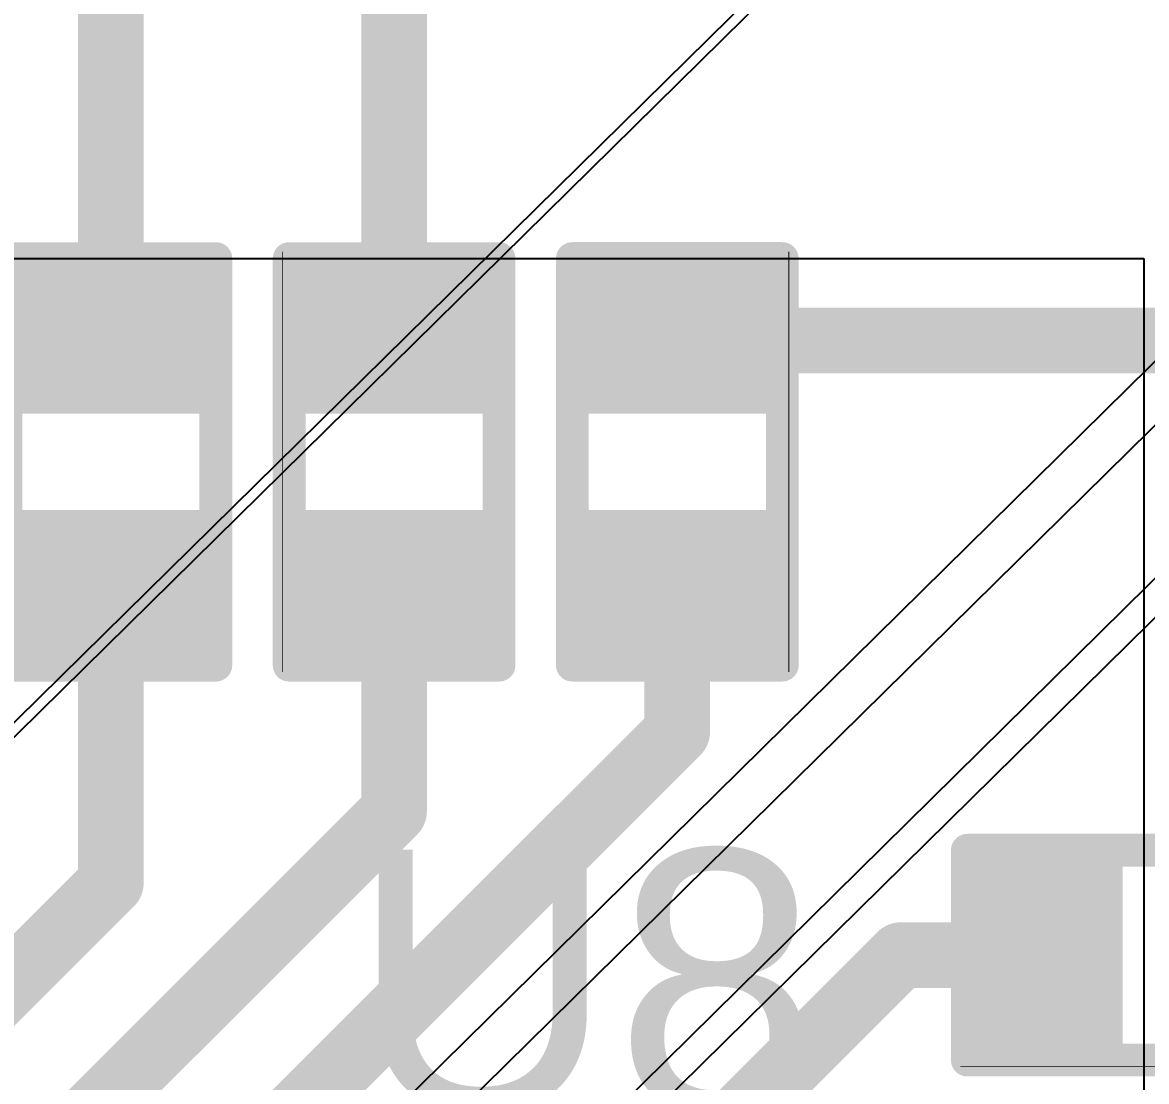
# Model space of a CAD drawing. Header units: inches. Extents: x -5 to 5328, y -4 to 5281.
# Drawn here: x 14.166 to 18.519, y 45.916 to 50.018 of the extents above; entities that cross this region are included whole.
import ezdxf

# ---------------------------------------------------------------- set-up
doc = ezdxf.new("R2010")
doc.units = ezdxf.units.IN
for name, color, linetype in [('Bottom Layer', 5, 'Continuous'), ('Top Layer', 1, 'Continuous'), ('Top Overlay', 2, 'Continuous'), ('Top Paste', 8, 'Continuous'), ('Top Solder', 216, 'Continuous')]:
    doc.layers.add(name, color=color, linetype=linetype)
doc.styles.add('Arial', font='', dxfattribs={"height": 0.2})
doc.styles.get('Arial').set_extended_font_data('Arial')

# ---------------------------------------------------------------- blocks, each defined once
blk = doc.blocks.new('28_UFQFPN__4_4__7')
at = {"layer": 'Top Solder'}
for p in [(-1.7387697, 1.71122848), (-1.58877, -1.2887706), (-1.2887706, -1.58877), (-1.2887706, 2.21123002), (1.71122848, 2.21123002), (2.21123002, 1.71122848)]:
    blk.add_line(p, (5314.12339256, 5237.764111699999), dxfattribs=at)
blk = doc.blocks.new('R___0402_40')
at = {"layer": 'Top Layer'}
for points in [[(-0.6985, -0.3175), (-0.6985, 0.3174999999999999), (-0.2413000000000001, 0.3175), (-0.2412999999999999, -0.3174999999999999)], [(0.2413000000000001, -0.3175), (0.2412999999999999, 0.3174999999999999), (0.6985, 0.3175), (0.6985, -0.3174999999999999)]]:
    blk.add_hatch(color=1, dxfattribs=at).paths.add_polyline_path(points)
at = {"layer": 'Top Paste'}
for points in [[(-0.6985, -0.3175), (-0.6985, 0.3174999999999999), (-0.2413000000000001, 0.3175), (-0.2412999999999999, -0.3174999999999999)], [(0.2413000000000001, -0.3175), (0.2412999999999999, 0.3174999999999999), (0.6985, 0.3175), (0.6985, -0.3174999999999999)]]:
    blk.add_hatch(color=8, dxfattribs=at).paths.add_polyline_path(points)
at = {"layer": 'Top Solder'}
for points in [[(-0.75350116, -0.3725011600000001), (-0.75350116, 0.3725011599999999), (-0.18629884, 0.3725011600000001), (-0.1862988399999999, -0.3725011599999999)], [(0.18629884, -0.3725011600000001), (0.1862988399999999, 0.3725011599999999), (0.75350116, 0.3725011600000001), (0.75350116, -0.3725011599999999)]]:
    blk.add_hatch(color=216, dxfattribs=at).paths.add_polyline_path(points)
at = {"layer": 'Top Overlay'}
for points in [[(-0.7874, -0.4064, 0.127, 0.127, 0), (-0.7874, 0.4064, 0.127, 0.127, 0)], [(0.7874, 0.4064, 0.127, 0.127, 0), (-0.7874, 0.4064, 0.127, 0.127, 0)], [(0.7874, -0.4064, 0.127, 0.127, 0), (0.7874, 0.4064, 0.127, 0.127, 0)], [(0.7874, -0.4064, 0.127, 0.127, 0), (-0.7874, -0.4064, 0.127, 0.127, 0)], [(0.8128, -0.4318, 0.0032258, 0.0032258, 0), (-0.8128, -0.4318, 0.0032258, 0.0032258, 0)]]:
    blk.add_lwpolyline(points, format="xyseb", dxfattribs=at)
for points in [[(-0.8191499999999999, 0.4064, 0.0635, 0.0635, 1), (-0.7556499999999999, 0.4064, 0.0635, 0.0635, 1)], [(-0.8191499999999999, 0.4064, 0.0635, 0.0635, 1), (-0.7556499999999999, 0.4064, 0.0635, 0.0635, 1)], [(0.7556499999999999, 0.4064, 0.0635, 0.0635, 1), (0.8191499999999999, 0.4064, 0.0635, 0.0635, 1)], [(0.7556499999999999, 0.4064, 0.0635, 0.0635, 1), (0.8191499999999999, 0.4064, 0.0635, 0.0635, 1)], [(-0.8191499999999999, -0.4064, 0.0635, 0.0635, 1), (-0.7556499999999999, -0.4064, 0.0635, 0.0635, 1)], [(-0.8191499999999999, -0.4064, 0.0635, 0.0635, 1), (-0.7556499999999999, -0.4064, 0.0635, 0.0635, 1)], [(0.7556499999999999, -0.4064, 0.0635, 0.0635, 1), (0.8191499999999999, -0.4064, 0.0635, 0.0635, 1)], [(0.7556499999999999, -0.4064, 0.0635, 0.0635, 1), (0.8191499999999999, -0.4064, 0.0635, 0.0635, 1)], [(-0.81360518, -0.4318, 0.0016129, 0.0016129, 1), (-0.8119948199999999, -0.4318, 0.0016129, 0.0016129, 1)], [(0.8119948199999999, -0.4318, 0.0016129, 0.0016129, 1), (0.81360518, -0.4318, 0.0016129, 0.0016129, 1)]]:
    blk.add_lwpolyline(points, format="xyseb", close=True, dxfattribs=at)
blk = doc.blocks.new('R___0402_41')
at = {"layer": 'Top Layer'}
for points in [[(-0.6985, -0.3175), (-0.6985, 0.3175), (-0.2412999999999999, 0.3175), (-0.2413, -0.3175)], [(0.2412999999999999, -0.3175), (0.2413, 0.3175), (0.6985, 0.3175), (0.6985, -0.3175)]]:
    blk.add_hatch(color=1, dxfattribs=at).paths.add_polyline_path(points)
at = {"layer": 'Top Paste'}
for points in [[(-0.6985, -0.3175), (-0.6985, 0.3175), (-0.2412999999999999, 0.3175), (-0.2413, -0.3175)], [(0.2412999999999999, -0.3175), (0.2413, 0.3175), (0.6985, 0.3175), (0.6985, -0.3175)]]:
    blk.add_hatch(color=8, dxfattribs=at).paths.add_polyline_path(points)
at = {"layer": 'Top Solder'}
for points in [[(-0.75350116, -0.37250116), (-0.75350116, 0.37250116), (-0.1862988399999999, 0.37250116), (-0.18629884, -0.37250116)], [(0.1862988399999999, -0.37250116), (0.18629884, 0.37250116), (0.75350116, 0.37250116), (0.75350116, -0.37250116)]]:
    blk.add_hatch(color=216, dxfattribs=at).paths.add_polyline_path(points)
at = {"layer": 'Top Overlay'}
for points in [[(-0.7874, 0.4064, 0.127, 0.127, 0), (-0.7874, -0.4064, 0.127, 0.127, 0)], [(-0.7874, 0.4064, 0.127, 0.127, 0), (0.7874, 0.4064, 0.127, 0.127, 0)], [(0.7874, 0.4064, 0.127, 0.127, 0), (0.7874, -0.4064, 0.127, 0.127, 0)], [(-0.7874, -0.4064, 0.127, 0.127, 0), (0.7874, -0.4064, 0.127, 0.127, 0)], [(-0.8128, -0.4318, 0.0032258, 0.0032258, 0), (0.8128, -0.4318, 0.0032258, 0.0032258, 0)]]:
    blk.add_lwpolyline(points, format="xyseb", dxfattribs=at)
for points in [[(-0.8191499999999999, 0.4064, 0.0635, 0.0635, 1), (-0.7556499999999999, 0.4064, 0.0635, 0.0635, 1)], [(-0.8191499999999999, 0.4064, 0.0635, 0.0635, 1), (-0.7556499999999999, 0.4064, 0.0635, 0.0635, 1)], [(0.7556499999999999, 0.4064, 0.0635, 0.0635, 1), (0.8191499999999999, 0.4064, 0.0635, 0.0635, 1)], [(0.7556499999999999, 0.4064, 0.0635, 0.0635, 1), (0.8191499999999999, 0.4064, 0.0635, 0.0635, 1)], [(-0.8191499999999999, -0.4064, 0.0635, 0.0635, 1), (-0.7556499999999999, -0.4064, 0.0635, 0.0635, 1)], [(-0.8191499999999999, -0.4064, 0.0635, 0.0635, 1), (-0.7556499999999999, -0.4064, 0.0635, 0.0635, 1)], [(0.7556499999999999, -0.4064, 0.0635, 0.0635, 1), (0.8191499999999999, -0.4064, 0.0635, 0.0635, 1)], [(0.7556499999999999, -0.4064, 0.0635, 0.0635, 1), (0.8191499999999999, -0.4064, 0.0635, 0.0635, 1)], [(-0.81360518, -0.4318, 0.0016129, 0.0016129, 1), (-0.8119948199999999, -0.4318, 0.0016129, 0.0016129, 1)], [(0.8119948199999999, -0.4318, 0.0016129, 0.0016129, 1), (0.81360518, -0.4318, 0.0016129, 0.0016129, 1)]]:
    blk.add_lwpolyline(points, format="xyseb", close=True, dxfattribs=at)
blk = doc.blocks.new('R___0402_42')
at = {"layer": 'Top Layer'}
for points in [[(-0.6985, -0.3175), (-0.6985, 0.3175), (-0.2412999999999999, 0.3175), (-0.2413, -0.3175)], [(0.2412999999999999, -0.3175), (0.2413, 0.3175), (0.6985, 0.3175), (0.6985, -0.3175)]]:
    blk.add_hatch(color=1, dxfattribs=at).paths.add_polyline_path(points)
at = {"layer": 'Top Paste'}
for points in [[(-0.6985, -0.3175), (-0.6985, 0.3175), (-0.2412999999999999, 0.3175), (-0.2413, -0.3175)], [(0.2412999999999999, -0.3175), (0.2413, 0.3175), (0.6985, 0.3175), (0.6985, -0.3175)]]:
    blk.add_hatch(color=8, dxfattribs=at).paths.add_polyline_path(points)
at = {"layer": 'Top Solder'}
for points in [[(-0.75350116, -0.37250116), (-0.75350116, 0.37250116), (-0.1862988399999999, 0.37250116), (-0.18629884, -0.37250116)], [(0.1862988399999999, -0.37250116), (0.18629884, 0.37250116), (0.75350116, 0.37250116), (0.75350116, -0.37250116)]]:
    blk.add_hatch(color=216, dxfattribs=at).paths.add_polyline_path(points)
at = {"layer": 'Top Overlay'}
for points in [[(-0.7874, -0.4064, 0.127, 0.127, 0), (-0.7874, 0.4064, 0.127, 0.127, 0)], [(-0.7874, 0.4064, 0.127, 0.127, 0), (0.7874, 0.4064, 0.127, 0.127, 0)], [(0.7874, -0.4064, 0.127, 0.127, 0), (0.7874, 0.4064, 0.127, 0.127, 0)], [(-0.7874, -0.4064, 0.127, 0.127, 0), (0.7874, -0.4064, 0.127, 0.127, 0)], [(-0.8128, -0.4318, 0.0032258, 0.0032258, 0), (0.8128, -0.4318, 0.0032258, 0.0032258, 0)]]:
    blk.add_lwpolyline(points, format="xyseb", dxfattribs=at)
for points in [[(-0.8191499999999999, 0.4064, 0.0635, 0.0635, 1), (-0.7556499999999999, 0.4064, 0.0635, 0.0635, 1)], [(-0.8191499999999999, 0.4064, 0.0635, 0.0635, 1), (-0.7556499999999999, 0.4064, 0.0635, 0.0635, 1)], [(0.7556499999999999, 0.4064, 0.0635, 0.0635, 1), (0.8191499999999999, 0.4064, 0.0635, 0.0635, 1)], [(0.7556499999999999, 0.4064, 0.0635, 0.0635, 1), (0.8191499999999999, 0.4064, 0.0635, 0.0635, 1)], [(-0.8191499999999999, -0.4064, 0.0635, 0.0635, 1), (-0.7556499999999999, -0.4064, 0.0635, 0.0635, 1)], [(-0.8191499999999999, -0.4064, 0.0635, 0.0635, 1), (-0.7556499999999999, -0.4064, 0.0635, 0.0635, 1)], [(0.7556499999999999, -0.4064, 0.0635, 0.0635, 1), (0.8191499999999999, -0.4064, 0.0635, 0.0635, 1)], [(0.7556499999999999, -0.4064, 0.0635, 0.0635, 1), (0.8191499999999999, -0.4064, 0.0635, 0.0635, 1)], [(-0.81360518, -0.4318, 0.0016129, 0.0016129, 1), (-0.8119948199999999, -0.4318, 0.0016129, 0.0016129, 1)], [(0.8119948199999999, -0.4318, 0.0016129, 0.0016129, 1), (0.81360518, -0.4318, 0.0016129, 0.0016129, 1)]]:
    blk.add_lwpolyline(points, format="xyseb", close=True, dxfattribs=at)
blk = doc.blocks.new('R___0402_57')
at = {"layer": 'Top Layer'}
for points in [[(-0.6985, -0.3175), (-0.6985, 0.3174999999999999), (-0.2413000000000001, 0.3175), (-0.2412999999999999, -0.3174999999999999)], [(0.2413000000000001, -0.3175), (0.2412999999999999, 0.3174999999999999), (0.6985, 0.3175), (0.6985, -0.3174999999999999)]]:
    blk.add_hatch(color=1, dxfattribs=at).paths.add_polyline_path(points)
at = {"layer": 'Top Paste'}
for points in [[(-0.6985, -0.3175), (-0.6985, 0.3174999999999999), (-0.2413000000000001, 0.3175), (-0.2412999999999999, -0.3174999999999999)], [(0.2413000000000001, -0.3175), (0.2412999999999999, 0.3174999999999999), (0.6985, 0.3175), (0.6985, -0.3174999999999999)]]:
    blk.add_hatch(color=8, dxfattribs=at).paths.add_polyline_path(points)
at = {"layer": 'Top Solder'}
for points in [[(-0.75350116, -0.3725011600000001), (-0.75350116, 0.3725011599999999), (-0.18629884, 0.3725011600000001), (-0.1862988399999999, -0.3725011599999999)], [(0.18629884, -0.3725011600000001), (0.1862988399999999, 0.3725011599999999), (0.75350116, 0.3725011600000001), (0.75350116, -0.3725011599999999)]]:
    blk.add_hatch(color=216, dxfattribs=at).paths.add_polyline_path(points)
at = {"layer": 'Top Overlay'}
for points in [[(-0.7874, -0.4064, 0.127, 0.127, 0), (-0.7874, 0.4064, 0.127, 0.127, 0)], [(0.7874, 0.4064, 0.127, 0.127, 0), (-0.7874, 0.4064, 0.127, 0.127, 0)], [(0.7874, -0.4064, 0.127, 0.127, 0), (0.7874, 0.4064, 0.127, 0.127, 0)], [(0.7874, -0.4064, 0.127, 0.127, 0), (-0.7874, -0.4064, 0.127, 0.127, 0)], [(0.8128, -0.4318, 0.0032258, 0.0032258, 0), (-0.8128, -0.4318, 0.0032258, 0.0032258, 0)]]:
    blk.add_lwpolyline(points, format="xyseb", dxfattribs=at)
for points in [[(-0.8191499999999999, 0.4064, 0.0635, 0.0635, 1), (-0.7556499999999999, 0.4064, 0.0635, 0.0635, 1)], [(-0.8191499999999999, 0.4064, 0.0635, 0.0635, 1), (-0.7556499999999999, 0.4064, 0.0635, 0.0635, 1)], [(0.7556499999999999, 0.4064, 0.0635, 0.0635, 1), (0.8191499999999999, 0.4064, 0.0635, 0.0635, 1)], [(0.7556499999999999, 0.4064, 0.0635, 0.0635, 1), (0.8191499999999999, 0.4064, 0.0635, 0.0635, 1)], [(-0.8191499999999999, -0.4064, 0.0635, 0.0635, 1), (-0.7556499999999999, -0.4064, 0.0635, 0.0635, 1)], [(-0.8191499999999999, -0.4064, 0.0635, 0.0635, 1), (-0.7556499999999999, -0.4064, 0.0635, 0.0635, 1)], [(0.7556499999999999, -0.4064, 0.0635, 0.0635, 1), (0.8191499999999999, -0.4064, 0.0635, 0.0635, 1)], [(0.7556499999999999, -0.4064, 0.0635, 0.0635, 1), (0.8191499999999999, -0.4064, 0.0635, 0.0635, 1)], [(-0.81360518, -0.4318, 0.0016129, 0.0016129, 1), (-0.8119948199999999, -0.4318, 0.0016129, 0.0016129, 1)], [(0.8119948199999999, -0.4318, 0.0016129, 0.0016129, 1), (0.81360518, -0.4318, 0.0016129, 0.0016129, 1)]]:
    blk.add_lwpolyline(points, format="xyseb", close=True, dxfattribs=at)

msp = doc.modelspace()

# ---------------------------------------------------------------- linework, layer by layer
at = {"layer": 'Bottom Layer'}
for p, q in [((12.73813048, 49.10304377999999), (18.50871838, 49.10304377999999)), ((18.50871838, 49.10304377999999), (18.50871838, 45.69686821999999))]:
    msp.add_line(p, q, dxfattribs=at)
at = {"layer": 'Top Layer'}
for points in [[(14.50839872, 48.78554378, 0.254, 0.254, 0), (14.50839872, 50.8433705, 0.254, 0.254, 0)], [(15.60505388, 48.78565046, 0.254, 0.254, 0), (15.60505388, 50.43473022, 0.254, 0.254, 0)], [(16.70176238, 48.78565046, 0.254, 0.254, 0), (19.66708792, 48.78565046, 0.254, 0.254, 0)], [(14.50834538, 46.68422464, 0.254, 0.254, 0), (14.50834538, 47.84585046, 0.254, 0.254, 0)], [(15.60505388, 46.96233178, 0.254, 0.254, 0), (15.60505388, 47.84585046, 0.254, 0.254, 0)], [(16.70176238, 47.27022803999999, 0.254, 0.254, 0), (16.70176238, 47.84585046, 0.254, 0.254, 0)], [(14.91163642, 45.48010207999999, 0.254, 0.254, 0), (16.70176238, 47.27022803999999, 0.254, 0.254, 0)], [(14.41163742, 45.76891532, 0.254, 0.254, 0), (15.60505388, 46.96233178, 0.254, 0.254, 0)], [(13.91163588, 46.08751513999999, 0.254, 0.254, 0), (14.50834538, 46.68422464, 0.254, 0.254, 0)], [(15.7767528, 44.6149857, 0.254, 0.254, 0), (17.56687876, 46.40511166, 0.254, 0.254, 0)], [(17.56687876, 46.40511166, 0.254, 0.254, 0), (18.14250118, 46.40511166, 0.254, 0.254, 0)]]:
    msp.add_lwpolyline(points, format="xyseb", dxfattribs=at)
for points in [[(14.44489872, 48.78554378, 0.127, 0.127, 1), (14.57189872, 48.78554378, 0.127, 0.127, 1)], [(15.54155388, 48.78565046, 0.127, 0.127, 1), (15.66855388, 48.78565046, 0.127, 0.127, 1)], [(16.63826238, 48.78565046, 0.127, 0.127, 1), (16.76526238, 48.78565046, 0.127, 0.127, 1)], [(14.44484538, 47.84585046, 0.127, 0.127, 1), (14.57184538, 47.84585046, 0.127, 0.127, 1)], [(15.54155388, 47.84585046, 0.127, 0.127, 1), (15.66855388, 47.84585046, 0.127, 0.127, 1)], [(16.63826238, 47.84585046, 0.127, 0.127, 1), (16.76526238, 47.84585046, 0.127, 0.127, 1)], [(16.63826238, 47.27022803999999, 0.127, 0.127, 1), (16.76526238, 47.27022803999999, 0.127, 0.127, 1)], [(16.63826238, 47.27022803999999, 0.127, 0.127, 1), (16.76526238, 47.27022803999999, 0.127, 0.127, 1)], [(15.54155388, 46.96233178, 0.127, 0.127, 1), (15.66855388, 46.96233178, 0.127, 0.127, 1)], [(15.54155388, 46.96233178, 0.127, 0.127, 1), (15.66855388, 46.96233178, 0.127, 0.127, 1)], [(14.44484538, 46.68422464, 0.127, 0.127, 1), (14.57184538, 46.68422464, 0.127, 0.127, 1)], [(14.44484538, 46.68422464, 0.127, 0.127, 1), (14.57184538, 46.68422464, 0.127, 0.127, 1)], [(17.50337876, 46.40511166, 0.127, 0.127, 1), (17.63037876, 46.40511166, 0.127, 0.127, 1)], [(17.50337876, 46.40511166, 0.127, 0.127, 1), (17.63037876, 46.40511166, 0.127, 0.127, 1)], [(18.07900118, 46.40511166, 0.127, 0.127, 1), (18.20600118, 46.40511166, 0.127, 0.127, 1)]]:
    msp.add_lwpolyline(points, format="xyseb", close=True, dxfattribs=at)

# ---------------------------------------------------------------- block references
for name, p in [('28_UFQFPN__4_4__7', (13.41163688, 43.11498616)), ('R___0402_42', (18.6123072, 46.40501514))]:
    msp.add_blockref(name, p)
for name, p, rotation in [('R___0402_57', (14.50839872, 48.31564377999999), 270), ('R___0402_40', (15.60510976, 48.31564377999999), 270), ('R___0402_41', (16.70176238, 48.31575046), 90)]:
    msp.add_blockref(name, p, dxfattribs=dict(rotation=rotation))

# ---------------------------------------------------------------- texts
at = {"layer": 'Top Overlay', "style": 'Arial'}
msp.add_text('U8', height=1.016, dxfattribs=at).set_placement((15.43580098, 45.79797799999999))

doc.saveas('drawing.dxf')
